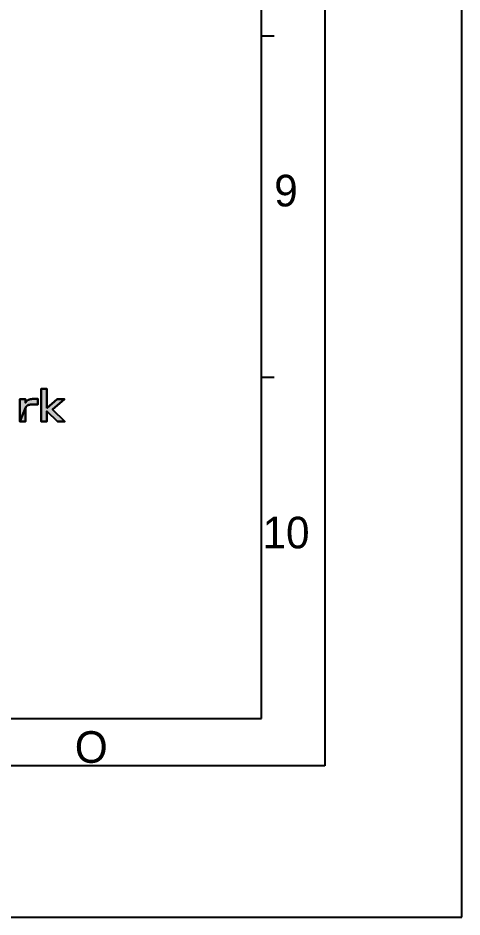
# Model space of a CAD drawing. Header units: millimetres. Extents: x 0 to 841, y 0 to 594.
# Drawn here: x 770.9 to 841, y 0 to 142.2 of the extents above; entities that cross this region are included whole.
import ezdxf

# ---------------------------------------------------------------- set-up
doc = ezdxf.new("R2010")
doc.units = ezdxf.units.MM
doc.header["$LTSCALE"] = 46.255
doc.layers.get('0').update_dxf_attribs({"linetype": 'CONTINUOUS'})
doc.styles.add('TEXTSTYLE_2', font='txt')

msp = doc.modelspace()

# ---------------------------------------------------------------- hatches: boundary and pattern name
at = {"linetype": 'CONTINUOUS'}
for points in [[(775.42, 80.475), (777.033, 81.907), (778.194, 81.907), (776.324, 80.266), (778.292, 78.389), (777.103, 78.389), (775.42, 79.988), (775.42, 78.389), (774.544, 78.389), (774.544, 83.506), (775.42, 83.506)], [(773.111, 81.926), (773.202, 81.927), (774.022, 81.927), (774.022, 81.045), (773.083, 81.045), (772.992, 81.043), (772.906, 81.039), (772.824, 81.033), (772.747, 81.024), (772.675, 81.012), (772.607, 80.997), (772.544, 80.979), (772.485, 80.959), (772.43, 80.936), (772.38, 80.91), (772.333, 80.882), (772.291, 80.85), (772.249, 80.812), (772.212, 80.771), (772.179, 80.726), (772.151, 80.678), (772.126, 80.626), (771.179, 78.389), (771.179, 81.907), (772.062, 81.907), (772.062, 81.316), (772.082, 81.359), (772.108, 81.406), (772.14, 81.457), (772.179, 81.51), (772.224, 81.564), (772.278, 81.618), (772.323, 81.658), (772.374, 81.697), (772.429, 81.735), (772.49, 81.77), (772.557, 81.803), (772.629, 81.833), (772.708, 81.86), (772.793, 81.883), (772.866, 81.899), (772.943, 81.911), (773.025, 81.92)], [(772.062, 80.238), (772.062, 78.389), (771.179, 78.389), (772.126, 80.626), (772.106, 80.571), (772.09, 80.511), (772.077, 80.449), (772.069, 80.382), (772.063, 80.312)]]:
    msp.add_hatch(color=7, dxfattribs=at).paths.add_polyline_path(points)

# ---------------------------------------------------------------- linework, layer by layer
at = {"color": 7, "linetype": 'CONTINUOUS'}
for p, q in [((841, 0), (841, 594)), ((819.342, 574.885), (819.342, 23.885)), ((809.342, 31.385), (809.342, 566.885)), ((809.342, 139.385), (811.342, 139.385)), ((809.342, 85.385), (811.342, 85.385)), ((775.42, 83.506), (774.544, 83.506)), ((774.544, 83.506), (774.544, 78.389)), ((775.42, 80.475), (775.42, 83.506)), ((772.062, 81.907), (771.179, 81.907)), ((771.179, 81.907), (771.179, 78.389)), ((772.062, 81.316), (772.062, 81.907)), ((773.083, 81.045), (774.022, 81.045)), ((774.022, 81.927), (773.202, 81.927)), ((774.022, 81.045), (774.022, 81.927)), ((777.033, 81.907), (775.42, 80.475)), ((776.324, 80.266), (778.194, 81.907)), ((778.194, 81.907), (777.033, 81.907)), ((772.062, 78.389), (772.062, 80.238)), ((775.42, 79.988), (777.103, 78.389)), ((775.42, 78.389), (775.42, 79.988)), ((778.292, 78.389), (776.324, 80.266)), ((771.179, 78.389), (772.062, 78.389)), ((774.544, 78.389), (775.42, 78.389)), ((777.103, 78.389), (778.292, 78.389)), ((25.842, 31.385), (809.342, 31.385)), ((819.342, 23.885), (16.342, 23.885)), ((0, 0), (841, 0))]:
    msp.add_line(p, q, dxfattribs=at)
for points in [[(775.42, 80.475), (777.033, 81.907), (778.194, 81.907), (776.324, 80.266), (778.292, 78.389), (777.103, 78.389), (775.42, 79.988), (775.42, 78.389), (774.544, 78.389), (774.544, 83.506), (775.42, 83.506), (775.42, 80.475)], [(773.111, 81.926), (773.202, 81.927), (774.022, 81.927), (774.022, 81.045), (773.083, 81.045), (772.992, 81.043), (772.906, 81.039), (772.824, 81.033), (772.747, 81.024), (772.675, 81.012), (772.607, 80.997), (772.544, 80.979), (772.485, 80.959), (772.43, 80.936), (772.38, 80.91), (772.333, 80.882), (772.291, 80.85), (772.249, 80.812), (772.212, 80.771), (772.179, 80.726), (772.151, 80.678), (772.126, 80.626), (771.179, 78.389), (771.179, 81.907), (772.062, 81.907), (772.062, 81.316), (772.082, 81.359), (772.108, 81.406), (772.14, 81.457), (772.179, 81.51), (772.224, 81.564), (772.278, 81.618), (772.323, 81.658), (772.374, 81.697), (772.429, 81.735), (772.49, 81.77), (772.557, 81.803), (772.629, 81.833), (772.708, 81.86), (772.793, 81.883), (772.866, 81.899), (772.943, 81.911), (773.025, 81.92), (773.111, 81.926)], [(773.202, 81.927), (773.173, 81.927), (773.144, 81.927), (773.116, 81.926), (773.089, 81.924), (773.062, 81.923), (773.035, 81.921), (773.009, 81.918), (772.983, 81.916), (772.958, 81.913), (772.933, 81.909), (772.909, 81.906), (772.885, 81.902), (772.861, 81.898), (772.838, 81.893), (772.815, 81.888), (772.793, 81.883), (772.768, 81.877), (772.744, 81.871), (772.72, 81.864), (772.696, 81.857), (772.673, 81.849), (772.651, 81.841), (772.629, 81.833), (772.608, 81.825), (772.587, 81.817), (772.567, 81.808), (772.547, 81.799), (772.527, 81.789), (772.509, 81.78), (772.49, 81.77), (772.469, 81.759), (772.449, 81.747), (772.429, 81.735), (772.41, 81.722), (772.392, 81.71), (772.374, 81.697), (772.356, 81.684), (772.339, 81.671), (772.323, 81.658), (772.308, 81.645), (772.292, 81.632), (772.278, 81.618), (772.262, 81.603), (772.248, 81.589), (772.233, 81.574), (772.22, 81.559), (772.207, 81.544), (772.194, 81.529), (772.183, 81.515), (772.171, 81.5), (772.16, 81.486), (772.15, 81.471), (772.14, 81.457), (772.131, 81.443), (772.122, 81.429), (772.114, 81.415), (772.106, 81.402), (772.098, 81.388), (772.091, 81.375), (772.084, 81.363), (772.078, 81.351), (772.072, 81.339), (772.067, 81.327), (772.062, 81.316)], [(772.062, 80.238), (772.062, 80.262), (772.062, 80.285), (772.063, 80.308), (772.064, 80.33), (772.066, 80.353), (772.068, 80.374), (772.07, 80.396), (772.073, 80.417), (772.076, 80.438), (772.079, 80.458), (772.083, 80.478), (772.087, 80.497), (772.091, 80.517), (772.096, 80.536), (772.101, 80.554), (772.107, 80.572), (772.113, 80.59), (772.119, 80.607), (772.126, 80.624), (772.133, 80.641), (772.141, 80.658), (772.149, 80.674), (772.157, 80.689), (772.166, 80.705), (772.175, 80.72), (772.185, 80.734), (772.195, 80.748), (772.205, 80.762), (772.216, 80.776), (772.227, 80.789), (772.239, 80.802), (772.252, 80.814), (772.264, 80.827), (772.277, 80.838), (772.291, 80.85), (772.304, 80.86), (772.317, 80.87), (772.331, 80.88), (772.345, 80.889), (772.36, 80.898), (772.375, 80.907), (772.39, 80.916), (772.406, 80.924), (772.422, 80.932), (772.439, 80.94), (772.456, 80.947), (772.473, 80.955), (772.491, 80.961), (772.509, 80.968), (772.528, 80.974), (772.547, 80.98), (772.567, 80.986), (772.587, 80.992), (772.607, 80.997), (772.628, 81.002), (772.649, 81.006), (772.671, 81.011), (772.693, 81.015), (772.716, 81.019), (772.739, 81.022), (772.763, 81.026), (772.787, 81.029), (772.812, 81.032), (772.837, 81.034), (772.862, 81.036), (772.888, 81.038), (772.915, 81.04), (772.941, 81.041), (772.969, 81.043), (772.997, 81.043), (773.025, 81.044), (773.054, 81.045), (773.083, 81.045)], [(772.062, 80.238), (772.062, 78.389), (771.179, 78.389), (772.126, 80.626), (772.106, 80.571), (772.09, 80.511), (772.077, 80.449), (772.069, 80.382), (772.063, 80.312), (772.062, 80.238)]]:
    msp.add_lwpolyline(points, dxfattribs=at)

# ---------------------------------------------------------------- texts
at = {"color": 7, "linetype": 'CONTINUOUS', "char_height": 5, "attachment_point": 1, "line_spacing_factor": 0.9, "style": 'TEXTSTYLE_2'}
for s, insert, width in [('9', (811.342, 117.385), 5), ('10', (809.484, 63.302), 10), ('O', (779.842, 29.385), 5)]:
    msp.add_mtext(s, dxfattribs=dict(at, insert=insert, width=width))

doc.saveas('drawing.dxf')
